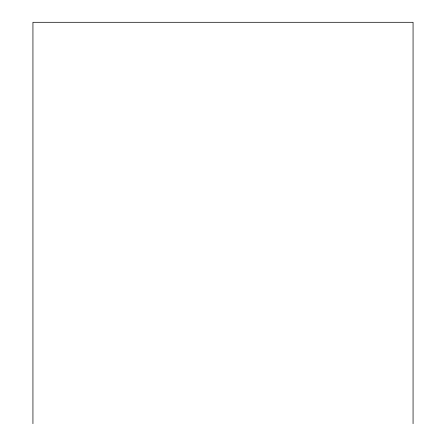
<?xml version="1.0" encoding="UTF-8"?>
<svg xmlns="http://www.w3.org/2000/svg" width="446" height="446" viewBox="0 0 446 446"><rect width="100%" height="100%" fill="white"/><g stroke="black" fill="none" stroke-linecap="round" stroke-linejoin="round"><path stroke-width="0.67" d="M413.063 423.7L413.063 22.3L32.937 22.3L32.937 423.7"/></g></svg>
